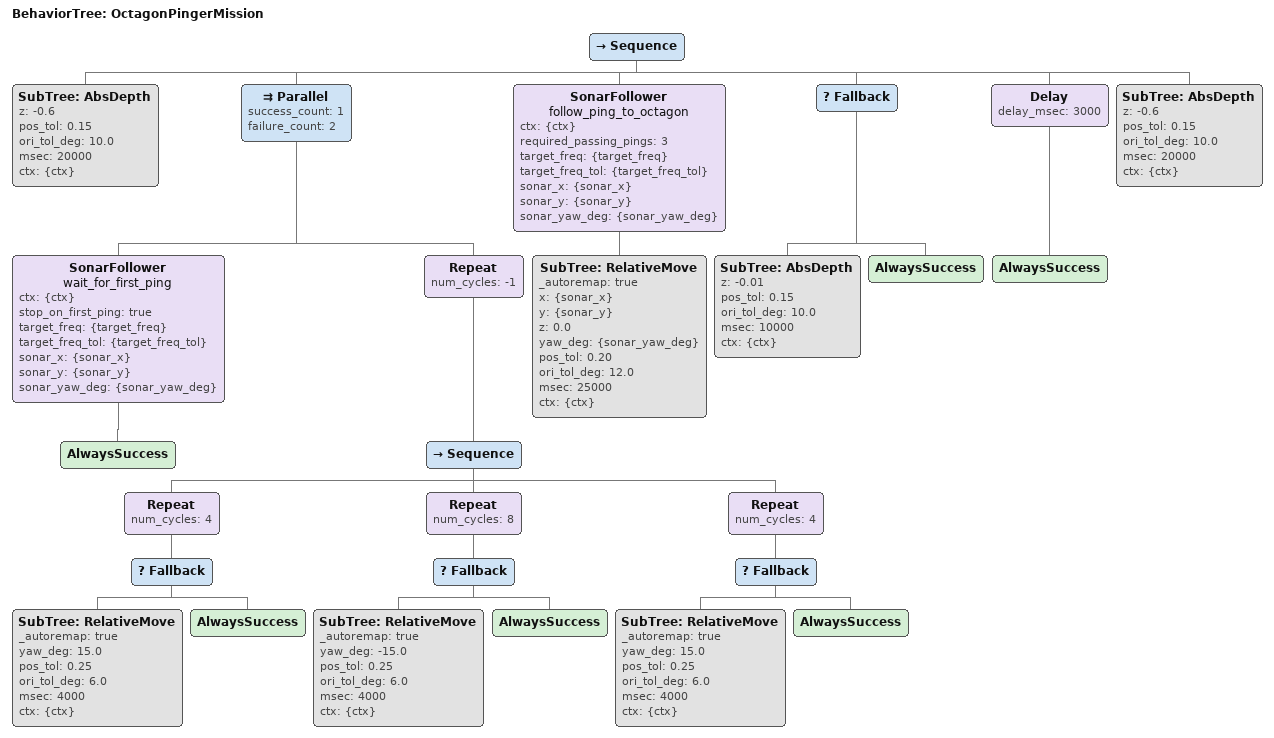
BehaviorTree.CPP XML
<root BTCPP_format="4" main_tree_to_execute="OctagonPingerMission">
    <BehaviorTree ID="OctagonPingerMission">
        <Sequence>
            <SubTree ID="AbsDepth"
                     z="-0.6" pos_tol="0.15" ori_tol_deg="10.0" msec="20000"
                     ctx="{ctx}"/>

            <!-- Sweep yaw until first pinger bearing is observed. -->
            <Parallel success_count="1" failure_count="2">
                <SonarFollower
                    name="wait_for_first_ping"
                    ctx="{ctx}"
                    stop_on_first_ping="true"
                    target_freq="{target_freq}"
                    target_freq_tol="{target_freq_tol}"
                    sonar_x="{sonar_x}" sonar_y="{sonar_y}" sonar_yaw_deg="{sonar_yaw_deg}">
                    <AlwaysSuccess/>
                </SonarFollower>

                <Repeat num_cycles="-1">
                    <Sequence>
                        <Repeat num_cycles="4">
                            <Fallback>
                                <SubTree ID="RelativeMove" _autoremap="true"
                                    yaw_deg="15.0"
                                    pos_tol="0.25" ori_tol_deg="6.0"
                                    msec="4000"
                                    ctx="{ctx}"/>
                                <AlwaysSuccess/>
                            </Fallback>
                        </Repeat>

                        <Repeat num_cycles="8">
                            <Fallback>
                                <SubTree ID="RelativeMove" _autoremap="true"
                                    yaw_deg="-15.0"
                                    pos_tol="0.25" ori_tol_deg="6.0"
                                    msec="4000"
                                    ctx="{ctx}"/>
                                <AlwaysSuccess/>
                            </Fallback>
                        </Repeat>

                        <Repeat num_cycles="4">
                            <Fallback>
                                <SubTree ID="RelativeMove" _autoremap="true"
                                    yaw_deg="15.0"
                                    pos_tol="0.25" ori_tol_deg="6.0"
                                    msec="4000"
                                    ctx="{ctx}"/>
                                <AlwaysSuccess/>
                            </Fallback>
                        </Repeat>
                    </Sequence>
                </Repeat>
            </Parallel>

            <!-- Follow pinger bearing updates until the follower marks target passed. -->
            <SonarFollower
                name="follow_ping_to_octagon"
                ctx="{ctx}"
                required_passing_pings="3"
                target_freq="{target_freq}"
                target_freq_tol="{target_freq_tol}"
                sonar_x="{sonar_x}" sonar_y="{sonar_y}" sonar_yaw_deg="{sonar_yaw_deg}">
                <SubTree ID="RelativeMove" _autoremap="true"
                    x="{sonar_x}" y="{sonar_y}" z="0.0"
                    yaw_deg="{sonar_yaw_deg}"
                    pos_tol="0.20" ori_tol_deg="12.0" msec="25000"
                    ctx="{ctx}"/>
            </SonarFollower>

            <!-- At the octagon: surface to -0.2 m (absolute), then settle
                 back down to -0.6 m before handing off to the next task. -->
            <Fallback>
              <SubTree ID="AbsDepth"
                       z="-0.01" pos_tol="0.15" ori_tol_deg="10.0" msec="10000"
                       ctx="{ctx}"/>
              <AlwaysSuccess/>
            </Fallback>

            <Delay delay_msec="3000"><AlwaysSuccess/></Delay>

            <SubTree ID="AbsDepth"
                     z="-0.6" pos_tol="0.15" ori_tol_deg="10.0" msec="20000"
                     ctx="{ctx}"/>

        </Sequence>
    </BehaviorTree>
</root>
